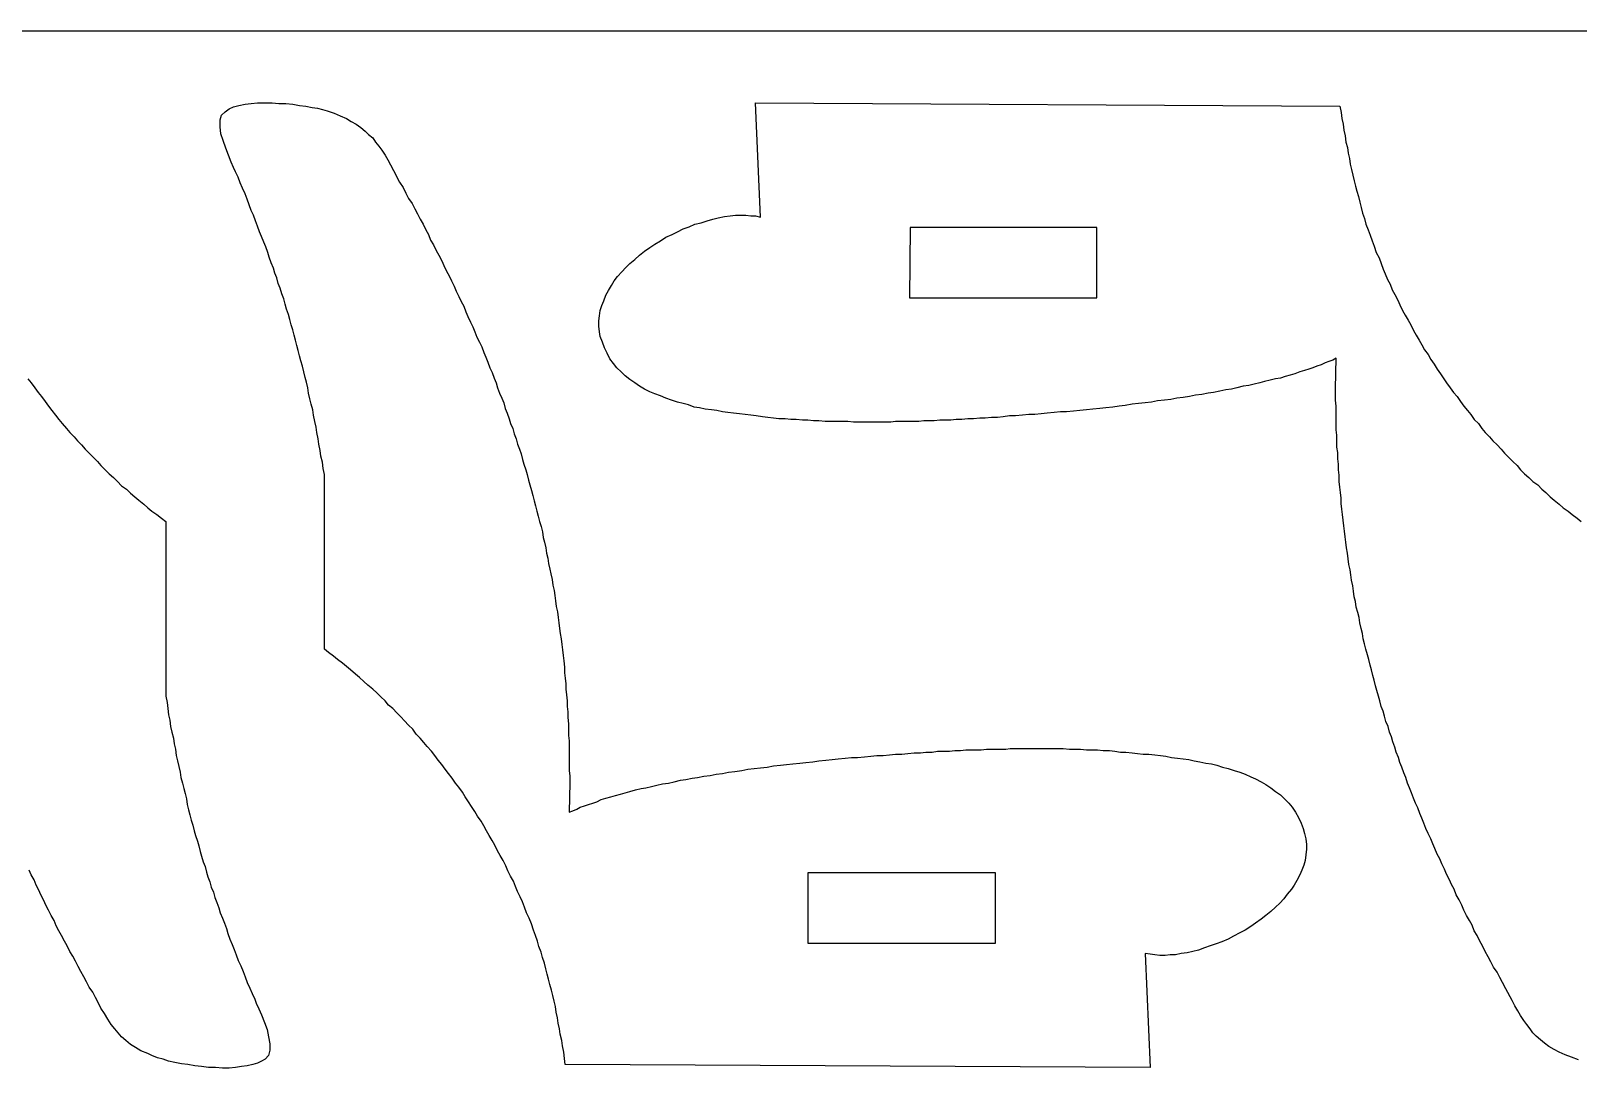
# Model space of a CAD drawing. Extents: x 11 to 591, y 39 to 419.
# Drawn here: x 125.2 to 181.2, y 191.4 to 229 of the extents above; entities that cross this region are included whole.
import ezdxf

# ---------------------------------------------------------------- set-up
doc = ezdxf.new("R2010")
doc.units = 0
doc.layers.get('0').update_dxf_attribs({"linetype": 'CONTINUOUS'})

msp = doc.modelspace()

# ---------------------------------------------------------------- linework, layer by layer
at = {"color": 5}
msp.add_line((11.215419, 228.955266), (591.140419, 228.955266), dxfattribs=at)
at = {"color": 3}
for p, q in [((132.065419, 225.905266), (132.190419, 226.030266)), ((132.190419, 226.030266), (132.340419, 226.130266)), ((132.340419, 226.130266), (132.490419, 226.205266)), ((132.490419, 226.205266), (132.690419, 226.255266)), ((132.690419, 226.255266), (132.915419, 226.305266)), ((132.915419, 226.305266), (133.140419, 226.330266)), ((133.140419, 226.330266), (133.365419, 226.355266)), ((133.365419, 226.355266), (133.615419, 226.355266)), ((133.615419, 226.355266), (133.890419, 226.355266)), ((133.890419, 226.355266), (134.140419, 226.330266)), ((134.140419, 226.330266), (134.390419, 226.330266)), ((134.390419, 226.330266), (134.640419, 226.305266)), ((134.640419, 226.305266), (134.890419, 226.255266)), ((134.890419, 226.255266), (135.115419, 226.230266)), ((135.115419, 226.230266), (135.340419, 226.180266)), ((135.340419, 226.180266), (135.540419, 226.155266)), ((135.540419, 226.155266), (135.715419, 226.105266)), ((135.715419, 226.105266), (135.890419, 226.055266)), ((135.890419, 226.055266), (136.140419, 225.980266)), ((151.590419, 222.205266), (151.415419, 226.355266)), ((151.415419, 226.355266), (172.590419, 226.230266)), ((172.590419, 226.230266), (172.640419, 226.005266)), ((172.640419, 226.005266), (172.665419, 225.780266)), ((132.015419, 225.730266), (132.065419, 225.905266)), ((132.015419, 225.480266), (132.015419, 225.730266)), ((132.040419, 225.230266), (132.015419, 225.480266)), ((136.140419, 225.980266), (136.365419, 225.880266)), ((136.365419, 225.880266), (136.590419, 225.780266)), ((136.590419, 225.780266), (136.765419, 225.680266)), ((136.765419, 225.680266), (136.940419, 225.580266)), ((136.940419, 225.580266), (137.115419, 225.455266)), ((137.115419, 225.455266), (137.265419, 225.330266)), ((172.665419, 225.780266), (172.715419, 225.580266)), ((172.715419, 225.580266), (172.740419, 225.355266)), ((132.115419, 224.980266), (132.040419, 225.230266)), ((132.215419, 224.705266), (132.115419, 224.980266)), ((137.265419, 225.330266), (137.390419, 225.205266)), ((137.390419, 225.205266), (137.540419, 225.080266)), ((137.540419, 225.080266), (137.640419, 224.930266)), ((137.640419, 224.930266), (137.765419, 224.780266)), ((172.740419, 225.355266), (172.790419, 225.155266)), ((172.790419, 225.155266), (172.815419, 224.930266)), ((172.815419, 224.930266), (172.865419, 224.730266)), ((132.315419, 224.455266), (132.215419, 224.705266)), ((132.415419, 224.205266), (132.315419, 224.455266)), ((137.765419, 224.780266), (137.865419, 224.630266)), ((137.865419, 224.630266), (137.990419, 224.455266)), ((137.990419, 224.455266), (138.090419, 224.280266)), ((172.865419, 224.730266), (172.890419, 224.530266)), ((172.890419, 224.530266), (172.940419, 224.330266)), ((172.940419, 224.330266), (172.965419, 224.130266)), ((132.490419, 224.005266), (132.415419, 224.205266)), ((132.565419, 223.855266), (132.490419, 224.005266)), ((132.665419, 223.655266), (132.565419, 223.855266)), ((138.090419, 224.280266), (138.190419, 224.105266)), ((138.190419, 224.105266), (138.290419, 223.905266)), ((138.290419, 223.905266), (138.515419, 223.480266)), ((172.965419, 224.130266), (173.015419, 223.930266)), ((173.015419, 223.930266), (173.065419, 223.730266)), ((132.740419, 223.455266), (132.665419, 223.655266)), ((132.815419, 223.255266), (132.740419, 223.455266)), ((132.915419, 223.055266), (132.815419, 223.255266)), ((138.515419, 223.480266), (138.640419, 223.280266)), ((138.640419, 223.280266), (138.740419, 223.080266)), ((173.065419, 223.730266), (173.115419, 223.530266)), ((173.115419, 223.530266), (173.165419, 223.330266)), ((173.165419, 223.330266), (173.215419, 223.155266)), ((132.990419, 222.855266), (132.915419, 223.055266)), ((133.065419, 222.655266), (132.990419, 222.855266)), ((133.140419, 222.455266), (133.065419, 222.655266)), ((138.740419, 223.080266), (138.840419, 222.880266)), ((138.840419, 222.880266), (138.965419, 222.705266)), ((138.965419, 222.705266), (139.065419, 222.505266)), ((173.215419, 223.155266), (173.265419, 222.955266)), ((173.265419, 222.955266), (173.315419, 222.755266)), ((173.315419, 222.755266), (173.365419, 222.555266)), ((133.215419, 222.280266), (133.140419, 222.455266)), ((133.290419, 222.080266), (133.215419, 222.280266)), ((133.365419, 221.880266), (133.290419, 222.080266)), ((139.065419, 222.505266), (139.165419, 222.330266)), ((139.165419, 222.330266), (139.265419, 222.130266)), ((139.265419, 222.130266), (139.365419, 221.955266)), ((149.440419, 222.005266), (149.665419, 222.080266)), ((149.665419, 222.080266), (149.865419, 222.130266)), ((149.865419, 222.130266), (150.065419, 222.180266)), ((150.065419, 222.180266), (150.290419, 222.230266)), ((150.290419, 222.230266), (150.490419, 222.255266)), ((150.490419, 222.255266), (150.690419, 222.280266)), ((150.690419, 222.280266), (150.865419, 222.280266)), ((150.865419, 222.280266), (151.065419, 222.280266)), ((151.065419, 222.280266), (151.240419, 222.255266)), ((151.240419, 222.255266), (151.415419, 222.255266)), ((151.415419, 222.255266), (151.590419, 222.205266)), ((173.365419, 222.555266), (173.415419, 222.355266)), ((173.415419, 222.355266), (173.490419, 222.155266)), ((173.490419, 222.155266), (173.540419, 221.955266)), ((133.440419, 221.680266), (133.365419, 221.880266)), ((133.515419, 221.505266), (133.440419, 221.680266)), ((133.590419, 221.305266), (133.515419, 221.505266)), ((139.365419, 221.955266), (139.465419, 221.755266)), ((139.465419, 221.755266), (139.565419, 221.580266)), ((139.565419, 221.580266), (139.640419, 221.380266)), ((148.165419, 221.480266), (148.390419, 221.580266)), ((148.390419, 221.580266), (148.590419, 221.680266)), ((148.590419, 221.680266), (148.790419, 221.780266)), ((148.790419, 221.780266), (149.015419, 221.855266)), ((149.015419, 221.855266), (149.215419, 221.955266)), ((149.215419, 221.955266), (149.440419, 222.005266)), ((173.540419, 221.955266), (173.615419, 221.755266)), ((173.615419, 221.755266), (173.690419, 221.555266)), ((173.690419, 221.555266), (173.765419, 221.355266)), ((133.665419, 221.130266), (133.590419, 221.305266)), ((133.740419, 220.930266), (133.665419, 221.130266)), ((139.640419, 221.380266), (139.740419, 221.205266)), ((139.740419, 221.205266), (139.840419, 221.005266)), ((139.840419, 221.005266), (139.940419, 220.830266)), ((147.215419, 220.830266), (147.390419, 220.980266)), ((147.390419, 220.980266), (147.590419, 221.105266)), ((147.590419, 221.105266), (147.765419, 221.230266)), ((147.765419, 221.230266), (147.965419, 221.355266)), ((147.965419, 221.355266), (148.165419, 221.480266)), ((173.765419, 221.355266), (173.840419, 221.155266)), ((173.840419, 221.155266), (173.915419, 220.930266)), ((133.790419, 220.755266), (133.740419, 220.930266)), ((133.865419, 220.555266), (133.790419, 220.755266)), ((133.940419, 220.355266), (133.865419, 220.555266)), ((139.940419, 220.830266), (140.040419, 220.630266)), ((140.040419, 220.630266), (140.115419, 220.455266)), ((140.115419, 220.455266), (140.215419, 220.255266)), ((146.565419, 220.230266), (146.715419, 220.380266)), ((146.715419, 220.380266), (146.865419, 220.530266)), ((146.865419, 220.530266), (147.040419, 220.680266)), ((147.040419, 220.680266), (147.215419, 220.830266)), ((173.915419, 220.930266), (174.015419, 220.730266)), ((174.015419, 220.730266), (174.090419, 220.530266)), ((174.090419, 220.530266), (174.165419, 220.330266)), ((133.990419, 220.180266), (133.940419, 220.355266)), ((134.065419, 220.005266), (133.990419, 220.180266)), ((134.115419, 219.805266), (134.065419, 220.005266)), ((140.215419, 220.255266), (140.315419, 220.080266)), ((140.315419, 220.080266), (140.390419, 219.905266)), ((140.390419, 219.905266), (140.490419, 219.705266)), ((146.190419, 219.730266), (146.290419, 219.905266)), ((146.290419, 219.905266), (146.415419, 220.055266)), ((146.415419, 220.055266), (146.565419, 220.230266)), ((174.165419, 220.330266), (174.240419, 220.155266)), ((174.240419, 220.155266), (174.315419, 219.955266)), ((174.315419, 219.955266), (174.415419, 219.780266)), ((134.190419, 219.630266), (134.115419, 219.805266)), ((134.240419, 219.430266), (134.190419, 219.630266)), ((134.315419, 219.255266), (134.240419, 219.430266)), ((134.365419, 219.055266), (134.315419, 219.255266)), ((140.490419, 219.705266), (140.565419, 219.530266)), ((140.565419, 219.530266), (140.665419, 219.330266)), ((140.665419, 219.330266), (140.740419, 219.155266)), ((145.915419, 219.180266), (145.990419, 219.380266)), ((145.990419, 219.380266), (146.090419, 219.555266)), ((146.090419, 219.555266), (146.190419, 219.730266)), ((174.415419, 219.780266), (174.490419, 219.580266)), ((174.490419, 219.580266), (174.590419, 219.405266)), ((174.590419, 219.405266), (174.690419, 219.205266)), ((134.415419, 218.880266), (134.365419, 219.055266)), ((134.490419, 218.680266), (134.415419, 218.880266)), ((140.740419, 219.155266), (140.840419, 218.980266)), ((140.840419, 218.980266), (140.915419, 218.780266)), ((140.915419, 218.780266), (140.990419, 218.605266)), ((145.765419, 218.630266), (145.790419, 218.830266)), ((145.790419, 218.830266), (145.840419, 219.005266)), ((145.840419, 219.005266), (145.915419, 219.180266)), ((174.690419, 219.205266), (174.765419, 219.030266)), ((174.765419, 219.030266), (174.865419, 218.830266)), ((174.865419, 218.830266), (174.965419, 218.655266)), ((134.540419, 218.505266), (134.490419, 218.680266)), ((134.590419, 218.305266), (134.540419, 218.505266)), ((134.640419, 218.130266), (134.590419, 218.305266)), ((140.990419, 218.605266), (141.090419, 218.405266)), ((141.090419, 218.405266), (141.165419, 218.230266)), ((141.165419, 218.230266), (141.240419, 218.055266)), ((145.740419, 218.455266), (145.765419, 218.630266)), ((145.740419, 218.255266), (145.740419, 218.455266)), ((145.765419, 218.055266), (145.740419, 218.255266)), ((174.965419, 218.655266), (175.065419, 218.480266)), ((175.065419, 218.480266), (175.165419, 218.305266)), ((175.165419, 218.305266), (175.265419, 218.105266)), ((134.690419, 217.930266), (134.640419, 218.130266)), ((134.740419, 217.755266), (134.690419, 217.930266)), ((134.790419, 217.555266), (134.740419, 217.755266)), ((141.240419, 218.055266), (141.315419, 217.855266)), ((141.315419, 217.855266), (141.415419, 217.680266)), ((141.415419, 217.680266), (141.490419, 217.505266)), ((145.790419, 217.880266), (145.765419, 218.055266)), ((145.865419, 217.680266), (145.790419, 217.880266)), ((145.940419, 217.480266), (145.865419, 217.680266)), ((175.265419, 218.105266), (175.365419, 217.930266)), ((175.365419, 217.930266), (175.465419, 217.755266)), ((175.465419, 217.755266), (175.565419, 217.580266)), ((175.565419, 217.580266), (175.665419, 217.405266)), ((134.840419, 217.380266), (134.790419, 217.555266)), ((134.890419, 217.180266), (134.840419, 217.380266)), ((134.940419, 217.005266), (134.890419, 217.180266)), ((141.490419, 217.505266), (141.565419, 217.305266)), ((141.565419, 217.305266), (141.640419, 217.130266)), ((141.640419, 217.130266), (141.715419, 216.955266)), ((146.040419, 217.280266), (145.940419, 217.480266)), ((146.140419, 217.080266), (146.040419, 217.280266)), ((146.265419, 216.905266), (146.140419, 217.080266)), ((172.340419, 217.030266), (172.190419, 216.980266)), ((172.465419, 217.105266), (172.340419, 217.030266)), ((172.440419, 216.005266), (172.465419, 217.105266)), ((175.665419, 217.405266), (175.790419, 217.230266)), ((175.790419, 217.230266), (175.890419, 217.055266)), ((175.890419, 217.055266), (176.015419, 216.880266)), ((134.990419, 216.805266), (134.940419, 217.005266)), ((135.040419, 216.605266), (134.990419, 216.805266)), ((135.090419, 216.405266), (135.040419, 216.605266)), ((141.715419, 216.955266), (141.790419, 216.755266)), ((141.790419, 216.755266), (141.865419, 216.580266)), ((141.865419, 216.580266), (141.940419, 216.380266)), ((146.390419, 216.755266), (146.265419, 216.905266)), ((146.540419, 216.605266), (146.390419, 216.755266)), ((146.690419, 216.455266), (146.540419, 216.605266)), ((146.865419, 216.330266), (146.690419, 216.455266)), ((170.790419, 216.480266), (170.615419, 216.430266)), ((170.965419, 216.530266), (170.790419, 216.480266)), ((171.140419, 216.605266), (170.965419, 216.530266)), ((171.315419, 216.655266), (171.140419, 216.605266)), ((171.465419, 216.705266), (171.315419, 216.655266)), ((171.615419, 216.755266), (171.465419, 216.705266)), ((171.765419, 216.805266), (171.615419, 216.755266)), ((171.915419, 216.855266), (171.765419, 216.805266)), ((172.065419, 216.930266), (171.915419, 216.855266)), ((172.190419, 216.980266), (172.065419, 216.930266)), ((176.015419, 216.880266), (176.115419, 216.705266)), ((176.115419, 216.705266), (176.240419, 216.530266)), ((176.240419, 216.530266), (176.365419, 216.355266)), ((125.040419, 216.355266), (125.165419, 216.205266)), ((125.165419, 216.205266), (125.290419, 216.030266)), ((125.290419, 216.030266), (125.415419, 215.855266)), ((135.140419, 216.230266), (135.090419, 216.405266)), ((135.190419, 216.030266), (135.140419, 216.230266)), ((135.215419, 215.830266), (135.190419, 216.030266)), ((141.940419, 216.380266), (142.015419, 216.205266)), ((142.015419, 216.205266), (142.065419, 216.030266)), ((142.065419, 216.030266), (142.140419, 215.830266)), ((147.040419, 216.205266), (146.865419, 216.330266)), ((147.215419, 216.080266), (147.040419, 216.205266)), ((147.390419, 215.980266), (147.215419, 216.080266)), ((147.590419, 215.880266), (147.390419, 215.980266)), ((168.240419, 215.905266), (168.015419, 215.855266)), ((168.465419, 215.955266), (168.240419, 215.905266)), ((168.665419, 215.980266), (168.465419, 215.955266)), ((168.865419, 216.030266), (168.665419, 215.980266)), ((169.090419, 216.080266), (168.865419, 216.030266)), ((169.290419, 216.105266), (169.090419, 216.080266)), ((169.490419, 216.155266), (169.290419, 216.105266)), ((169.690419, 216.205266), (169.490419, 216.155266)), ((169.865419, 216.255266), (169.690419, 216.205266)), ((170.065419, 216.305266), (169.865419, 216.255266)), ((170.265419, 216.355266), (170.065419, 216.305266)), ((170.440419, 216.380266), (170.265419, 216.355266)), ((170.615419, 216.430266), (170.440419, 216.380266)), ((172.440419, 215.805266), (172.440419, 216.005266)), ((176.365419, 216.355266), (176.465419, 216.205266)), ((176.465419, 216.205266), (176.590419, 216.030266)), ((176.590419, 216.030266), (176.715419, 215.855266)), ((125.415419, 215.855266), (125.540419, 215.705266)), ((125.540419, 215.705266), (125.665419, 215.530266)), ((125.665419, 215.530266), (125.790419, 215.355266)), ((125.790419, 215.355266), (125.915419, 215.205266)), ((135.265419, 215.630266), (135.215419, 215.830266)), ((135.315419, 215.430266), (135.265419, 215.630266)), ((135.365419, 215.230266), (135.315419, 215.430266)), ((142.140419, 215.830266), (142.215419, 215.655266)), ((142.215419, 215.655266), (142.290419, 215.480266)), ((142.290419, 215.480266), (142.340419, 215.280266)), ((147.765419, 215.805266), (147.590419, 215.880266)), ((147.965419, 215.730266), (147.765419, 215.805266)), ((148.165419, 215.655266), (147.965419, 215.730266)), ((148.365419, 215.580266), (148.165419, 215.655266)), ((148.590419, 215.505266), (148.365419, 215.580266)), ((148.790419, 215.455266), (148.590419, 215.505266)), ((148.990419, 215.405266), (148.790419, 215.455266)), ((149.190419, 215.330266), (148.990419, 215.405266)), ((149.390419, 215.305266), (149.190419, 215.330266)), ((164.365419, 215.330266), (164.115419, 215.305266)), ((164.590419, 215.355266), (164.365419, 215.330266)), ((164.815419, 215.380266), (164.590419, 215.355266)), ((165.065419, 215.430266), (164.815419, 215.380266)), ((165.290419, 215.455266), (165.065419, 215.430266)), ((165.540419, 215.480266), (165.290419, 215.455266)), ((165.765419, 215.505266), (165.540419, 215.480266)), ((165.990419, 215.555266), (165.765419, 215.505266)), ((166.240419, 215.580266), (165.990419, 215.555266)), ((166.465419, 215.605266), (166.240419, 215.580266)), ((166.690419, 215.655266), (166.465419, 215.605266)), ((166.915419, 215.680266), (166.690419, 215.655266)), ((167.140419, 215.705266), (166.915419, 215.680266)), ((167.365419, 215.755266), (167.140419, 215.705266)), ((167.590419, 215.780266), (167.365419, 215.755266)), ((167.815419, 215.830266), (167.590419, 215.780266)), ((168.015419, 215.855266), (167.815419, 215.830266)), ((172.440419, 215.580266), (172.440419, 215.805266)), ((172.465419, 215.355266), (172.440419, 215.580266)), ((172.465419, 215.155266), (172.465419, 215.355266)), ((176.715419, 215.855266), (176.840419, 215.705266)), ((176.840419, 215.705266), (176.965419, 215.530266)), ((176.965419, 215.530266), (177.090419, 215.355266)), ((177.090419, 215.355266), (177.215419, 215.205266)), ((125.915419, 215.205266), (126.040419, 215.030266)), ((126.040419, 215.030266), (126.165419, 214.880266)), ((126.165419, 214.880266), (126.290419, 214.730266)), ((135.390419, 215.030266), (135.365419, 215.230266)), ((135.440419, 214.805266), (135.390419, 215.030266)), ((135.490419, 214.605266), (135.440419, 214.805266)), ((142.340419, 215.280266), (142.415419, 215.105266)), ((142.415419, 215.105266), (142.490419, 214.905266)), ((142.490419, 214.905266), (142.540419, 214.730266)), ((149.590419, 215.255266), (149.390419, 215.305266)), ((149.815419, 215.230266), (149.590419, 215.255266)), ((150.015419, 215.205266), (149.815419, 215.230266)), ((150.215419, 215.155266), (150.015419, 215.205266)), ((150.415419, 215.130266), (150.215419, 215.155266)), ((150.615419, 215.105266), (150.415419, 215.130266)), ((150.840419, 215.080266), (150.615419, 215.105266)), ((151.040419, 215.055266), (150.840419, 215.080266)), ((151.240419, 215.030266), (151.040419, 215.055266)), ((151.440419, 215.005266), (151.240419, 215.030266)), ((151.665419, 214.980266), (151.440419, 215.005266)), ((151.865419, 214.955266), (151.665419, 214.980266)), ((152.065419, 214.930266), (151.865419, 214.955266)), ((152.265419, 214.905266), (152.065419, 214.930266)), ((152.490419, 214.905266), (152.265419, 214.905266)), ((152.690419, 214.880266), (152.490419, 214.905266)), ((152.890419, 214.880266), (152.690419, 214.880266)), ((153.115419, 214.855266), (152.890419, 214.880266)), ((153.315419, 214.855266), (153.115419, 214.855266)), ((153.515419, 214.830266), (153.315419, 214.855266)), ((153.715419, 214.830266), (153.515419, 214.830266)), ((153.940419, 214.805266), (153.715419, 214.830266)), ((154.140419, 214.805266), (153.940419, 214.805266)), ((154.340419, 214.805266), (154.140419, 214.805266)), ((154.565419, 214.805266), (154.340419, 214.805266)), ((154.765419, 214.805266), (154.565419, 214.805266)), ((154.965419, 214.780266), (154.765419, 214.805266)), ((155.190419, 214.780266), (154.965419, 214.780266)), ((155.390419, 214.780266), (155.190419, 214.780266)), ((155.590419, 214.780266), (155.390419, 214.780266)), ((155.740419, 214.780266), (155.590419, 214.780266)), ((155.865419, 214.780266), (155.740419, 214.780266)), ((156.015419, 214.780266), (155.865419, 214.780266)), ((156.165419, 214.780266), (156.015419, 214.780266)), ((156.315419, 214.780266), (156.165419, 214.780266)), ((156.490419, 214.805266), (156.315419, 214.780266)), ((156.640419, 214.805266), (156.490419, 214.805266)), ((156.815419, 214.805266), (156.640419, 214.805266)), ((156.990419, 214.805266), (156.815419, 214.805266)), ((157.165419, 214.805266), (156.990419, 214.805266)), ((157.340419, 214.805266), (157.165419, 214.805266)), ((157.515419, 214.830266), (157.340419, 214.805266)), ((157.715419, 214.830266), (157.515419, 214.830266)), ((157.890419, 214.830266), (157.715419, 214.830266)), ((158.090419, 214.855266), (157.890419, 214.830266)), ((158.290419, 214.855266), (158.090419, 214.855266)), ((158.490419, 214.855266), (158.290419, 214.855266)), ((158.690419, 214.880266), (158.490419, 214.855266)), ((158.890419, 214.880266), (158.690419, 214.880266)), ((159.115419, 214.905266), (158.890419, 214.880266)), ((159.315419, 214.905266), (159.115419, 214.905266)), ((159.540419, 214.930266), (159.315419, 214.905266)), ((159.740419, 214.930266), (159.540419, 214.930266)), ((159.965419, 214.955266), (159.740419, 214.930266)), ((160.190419, 214.955266), (159.965419, 214.955266)), ((160.390419, 214.980266), (160.190419, 214.955266)), ((160.615419, 215.005266), (160.390419, 214.980266)), ((160.840419, 215.005266), (160.615419, 215.005266)), ((161.090419, 215.030266), (160.840419, 215.005266)), ((161.315419, 215.055266), (161.090419, 215.030266)), ((161.540419, 215.055266), (161.315419, 215.055266)), ((161.765419, 215.080266), (161.540419, 215.055266)), ((161.990419, 215.105266), (161.765419, 215.080266)), ((162.240419, 215.130266), (161.990419, 215.105266)), ((162.465419, 215.155266), (162.240419, 215.130266)), ((162.690419, 215.155266), (162.465419, 215.155266)), ((162.940419, 215.180266), (162.690419, 215.155266)), ((163.165419, 215.205266), (162.940419, 215.180266)), ((163.415419, 215.230266), (163.165419, 215.205266)), ((163.640419, 215.255266), (163.415419, 215.230266)), ((163.890419, 215.280266), (163.640419, 215.255266)), ((164.115419, 215.305266), (163.890419, 215.280266)), ((172.465419, 214.930266), (172.465419, 215.155266)), ((172.465419, 214.730266), (172.465419, 214.930266)), ((177.215419, 215.205266), (177.340419, 215.055266)), ((177.340419, 215.055266), (177.465419, 214.880266)), ((177.465419, 214.880266), (177.615419, 214.730266)), ((126.290419, 214.730266), (126.440419, 214.555266)), ((126.440419, 214.555266), (126.565419, 214.405266)), ((126.565419, 214.405266), (126.715419, 214.255266)), ((126.715419, 214.255266), (126.840419, 214.105266)), ((135.515419, 214.405266), (135.490419, 214.605266)), ((135.565419, 214.180266), (135.515419, 214.405266)), ((142.540419, 214.730266), (142.615419, 214.555266)), ((142.615419, 214.555266), (142.665419, 214.355266)), ((142.665419, 214.355266), (142.740419, 214.180266)), ((172.465419, 214.505266), (172.465419, 214.730266)), ((172.490419, 214.305266), (172.465419, 214.505266)), ((172.490419, 214.080266), (172.490419, 214.305266)), ((177.615419, 214.730266), (177.740419, 214.555266)), ((177.740419, 214.555266), (177.865419, 214.405266)), ((177.865419, 214.405266), (178.015419, 214.255266)), ((178.015419, 214.255266), (178.140419, 214.105266)), ((126.840419, 214.105266), (126.990419, 213.955266)), ((126.990419, 213.955266), (127.115419, 213.805266)), ((127.115419, 213.805266), (127.265419, 213.655266)), ((127.265419, 213.655266), (127.415419, 213.505266)), ((135.590419, 213.980266), (135.565419, 214.180266)), ((135.640419, 213.755266), (135.590419, 213.980266)), ((135.665419, 213.555266), (135.640419, 213.755266)), ((142.740419, 214.180266), (142.790419, 213.980266)), ((142.790419, 213.980266), (142.865419, 213.805266)), ((142.865419, 213.805266), (142.915419, 213.630266)), ((172.490419, 213.880266), (172.490419, 214.080266)), ((172.515419, 213.680266), (172.490419, 213.880266)), ((172.515419, 213.455266), (172.515419, 213.680266)), ((178.140419, 214.105266), (178.290419, 213.955266)), ((178.290419, 213.955266), (178.440419, 213.805266)), ((178.440419, 213.805266), (178.565419, 213.655266)), ((178.565419, 213.655266), (178.715419, 213.505266)), ((127.415419, 213.505266), (127.565419, 213.355266)), ((127.565419, 213.355266), (127.690419, 213.205266)), ((127.690419, 213.205266), (127.840419, 213.055266)), ((135.715419, 213.330266), (135.665419, 213.555266)), ((135.740419, 213.105266), (135.715419, 213.330266)), ((135.790419, 212.880266), (135.740419, 213.105266)), ((142.915419, 213.630266), (142.965419, 213.430266)), ((142.965419, 213.430266), (143.015419, 213.255266)), ((143.015419, 213.255266), (143.090419, 213.055266)), ((172.540419, 213.255266), (172.515419, 213.455266)), ((172.540419, 213.055266), (172.540419, 213.255266)), ((178.715419, 213.505266), (178.865419, 213.355266)), ((178.865419, 213.355266), (179.015419, 213.205266)), ((179.015419, 213.205266), (179.140419, 213.055266)), ((127.840419, 213.055266), (127.990419, 212.905266)), ((127.990419, 212.905266), (128.140419, 212.780266)), ((128.140419, 212.780266), (128.290419, 212.630266)), ((128.290419, 212.630266), (128.440419, 212.480266)), ((135.790419, 206.555266), (135.790419, 212.880266)), ((143.090419, 213.055266), (143.140419, 212.880266)), ((143.140419, 212.880266), (143.190419, 212.680266)), ((143.190419, 212.680266), (143.240419, 212.505266)), ((172.565419, 212.855266), (172.540419, 213.055266)), ((172.565419, 212.630266), (172.565419, 212.855266)), ((172.590419, 212.430266), (172.565419, 212.630266)), ((179.140419, 213.055266), (179.290419, 212.905266)), ((179.290419, 212.905266), (179.440419, 212.780266)), ((179.440419, 212.780266), (179.590419, 212.630266)), ((179.590419, 212.630266), (179.765419, 212.505266)), ((128.440419, 212.480266), (128.615419, 212.355266)), ((128.615419, 212.355266), (128.765419, 212.205266)), ((128.765419, 212.205266), (128.915419, 212.080266)), ((128.915419, 212.080266), (129.065419, 211.955266)), ((143.240419, 212.505266), (143.290419, 212.305266)), ((143.290419, 212.305266), (143.340419, 212.130266)), ((143.340419, 212.130266), (143.390419, 211.930266)), ((172.615419, 212.230266), (172.590419, 212.430266)), ((172.640419, 212.030266), (172.615419, 212.230266)), ((172.640419, 211.830266), (172.640419, 212.030266)), ((179.765419, 212.505266), (179.915419, 212.355266)), ((179.915419, 212.355266), (180.065419, 212.230266)), ((180.065419, 212.230266), (180.215419, 212.080266)), ((180.215419, 212.080266), (180.365419, 211.955266)), ((129.065419, 211.955266), (129.240419, 211.805266)), ((129.240419, 211.805266), (129.390419, 211.680266)), ((129.390419, 211.680266), (129.540419, 211.555266)), ((129.540419, 211.555266), (129.715419, 211.430266)), ((129.715419, 211.430266), (129.890419, 211.305266)), ((143.390419, 211.930266), (143.440419, 211.755266)), ((143.440419, 211.755266), (143.490419, 211.555266)), ((143.490419, 211.555266), (143.540419, 211.380266)), ((172.665419, 211.630266), (172.640419, 211.830266)), ((172.690419, 211.430266), (172.665419, 211.630266)), ((172.715419, 211.230266), (172.690419, 211.430266)), ((180.365419, 211.955266), (180.540419, 211.805266)), ((180.540419, 211.805266), (180.690419, 211.680266)), ((180.690419, 211.680266), (180.865419, 211.555266)), ((180.865419, 211.555266), (181.015419, 211.430266)), ((181.015419, 211.430266), (181.190419, 211.305266)), ((129.890419, 211.305266), (130.040419, 211.180266)), ((130.040419, 211.180266), (130.040419, 204.855266)), ((143.540419, 211.380266), (143.590419, 211.180266)), ((143.590419, 211.180266), (143.640419, 211.005266)), ((143.640419, 211.005266), (143.690419, 210.805266)), ((172.740419, 211.030266), (172.715419, 211.230266)), ((172.765419, 210.830266), (172.740419, 211.030266)), ((181.190419, 211.305266), (181.340419, 211.180266)), ((143.690419, 210.805266), (143.715419, 210.605266)), ((143.715419, 210.605266), (143.765419, 210.430266)), ((143.765419, 210.430266), (143.815419, 210.230266)), ((172.790419, 210.630266), (172.765419, 210.830266)), ((172.815419, 210.430266), (172.790419, 210.630266)), ((172.840419, 210.230266), (172.815419, 210.430266)), ((143.815419, 210.230266), (143.840419, 210.030266)), ((143.840419, 210.030266), (143.890419, 209.855266)), ((143.890419, 209.855266), (143.915419, 209.655266)), ((172.865419, 210.030266), (172.840419, 210.230266)), ((172.890419, 209.830266), (172.865419, 210.030266)), ((172.915419, 209.630266), (172.890419, 209.830266)), ((143.915419, 209.655266), (143.965419, 209.455266)), ((143.965419, 209.455266), (143.990419, 209.280266)), ((143.990419, 209.280266), (144.040419, 209.080266)), ((172.965419, 209.430266), (172.915419, 209.630266)), ((172.990419, 209.255266), (172.965419, 209.430266)), ((173.015419, 209.055266), (172.990419, 209.255266)), ((144.040419, 209.080266), (144.065419, 208.880266)), ((144.065419, 208.880266), (144.115419, 208.680266)), ((144.115419, 208.680266), (144.140419, 208.505266)), ((173.065419, 208.855266), (173.015419, 209.055266)), ((173.090419, 208.655266), (173.065419, 208.855266)), ((173.115419, 208.455266), (173.090419, 208.655266)), ((144.140419, 208.505266), (144.165419, 208.305266)), ((144.165419, 208.305266), (144.190419, 208.105266)), ((144.190419, 208.105266), (144.240419, 207.905266)), ((173.165419, 208.280266), (173.115419, 208.455266)), ((173.190419, 208.080266), (173.165419, 208.280266)), ((173.240419, 207.880266), (173.190419, 208.080266)), ((144.240419, 207.905266), (144.265419, 207.705266)), ((144.265419, 207.705266), (144.290419, 207.505266)), ((144.290419, 207.505266), (144.315419, 207.305266)), ((173.290419, 207.705266), (173.240419, 207.880266)), ((173.315419, 207.505266), (173.290419, 207.705266)), ((173.365419, 207.305266), (173.315419, 207.505266)), ((144.315419, 207.305266), (144.340419, 207.130266)), ((144.340419, 207.130266), (144.365419, 206.930266)), ((144.365419, 206.930266), (144.390419, 206.730266)), ((173.415419, 207.130266), (173.365419, 207.305266)), ((173.440419, 206.930266), (173.415419, 207.130266)), ((173.490419, 206.755266), (173.440419, 206.930266)), ((135.940419, 206.430266), (135.790419, 206.555266)), ((136.115419, 206.305266), (135.940419, 206.430266)), ((144.390419, 206.730266), (144.415419, 206.530266)), ((144.415419, 206.530266), (144.440419, 206.330266)), ((173.540419, 206.555266), (173.490419, 206.755266)), ((173.590419, 206.355266), (173.540419, 206.555266)), ((136.265419, 206.180266), (136.115419, 206.305266)), ((136.440419, 206.055266), (136.265419, 206.180266)), ((136.590419, 205.930266), (136.440419, 206.055266)), ((136.740419, 205.805266), (136.590419, 205.930266)), ((136.915419, 205.655266), (136.740419, 205.805266)), ((144.440419, 206.330266), (144.465419, 206.130266)), ((144.465419, 206.130266), (144.490419, 205.905266)), ((144.490419, 205.905266), (144.490419, 205.705266)), ((173.640419, 206.180266), (173.590419, 206.355266)), ((173.690419, 205.980266), (173.640419, 206.180266)), ((173.740419, 205.805266), (173.690419, 205.980266)), ((173.790419, 205.605266), (173.740419, 205.805266)), ((137.065419, 205.530266), (136.915419, 205.655266)), ((137.215419, 205.380266), (137.065419, 205.530266)), ((137.365419, 205.255266), (137.215419, 205.380266)), ((137.540419, 205.105266), (137.365419, 205.255266)), ((144.490419, 205.705266), (144.515419, 205.505266)), ((144.515419, 205.505266), (144.540419, 205.305266)), ((144.540419, 205.305266), (144.540419, 205.105266)), ((173.840419, 205.430266), (173.790419, 205.605266)), ((173.890419, 205.230266), (173.840419, 205.430266)), ((130.040419, 204.855266), (130.090419, 204.630266)), ((137.690419, 204.980266), (137.540419, 205.105266)), ((137.840419, 204.830266), (137.690419, 204.980266)), ((137.990419, 204.680266), (137.840419, 204.830266)), ((138.115419, 204.530266), (137.990419, 204.680266)), ((144.540419, 205.105266), (144.565419, 204.905266)), ((144.565419, 204.905266), (144.590419, 204.680266)), ((144.590419, 204.680266), (144.590419, 204.480266)), ((173.940419, 205.055266), (173.890419, 205.230266)), ((173.990419, 204.855266), (173.940419, 205.055266)), ((174.040419, 204.680266), (173.990419, 204.855266)), ((174.090419, 204.480266), (174.040419, 204.680266)), ((130.090419, 204.630266), (130.115419, 204.405266)), ((130.115419, 204.405266), (130.140419, 204.180266)), ((130.140419, 204.180266), (130.190419, 203.980266)), ((138.265419, 204.405266), (138.115419, 204.530266)), ((138.415419, 204.255266), (138.265419, 204.405266)), ((138.565419, 204.105266), (138.415419, 204.255266)), ((144.590419, 204.480266), (144.615419, 204.280266)), ((144.615419, 204.280266), (144.615419, 204.080266)), ((174.165419, 204.305266), (174.090419, 204.480266)), ((174.215419, 204.130266), (174.165419, 204.305266)), ((174.265419, 203.930266), (174.215419, 204.130266)), ((130.190419, 203.980266), (130.215419, 203.755266)), ((130.215419, 203.755266), (130.265419, 203.555266)), ((130.265419, 203.555266), (130.315419, 203.330266)), ((138.690419, 203.955266), (138.565419, 204.105266)), ((138.840419, 203.805266), (138.690419, 203.955266)), ((138.990419, 203.655266), (138.840419, 203.805266)), ((139.115419, 203.480266), (138.990419, 203.655266)), ((144.615419, 204.080266), (144.640419, 203.855266)), ((144.640419, 203.855266), (144.640419, 203.655266)), ((144.640419, 203.655266), (144.640419, 203.430266)), ((174.340419, 203.755266), (174.265419, 203.930266)), ((174.390419, 203.555266), (174.340419, 203.755266)), ((174.465419, 203.380266), (174.390419, 203.555266)), ((130.315419, 203.330266), (130.340419, 203.130266)), ((130.340419, 203.130266), (130.390419, 202.930266)), ((139.265419, 203.330266), (139.115419, 203.480266)), ((139.390419, 203.180266), (139.265419, 203.330266)), ((139.515419, 203.030266), (139.390419, 203.180266)), ((139.665419, 202.855266), (139.515419, 203.030266)), ((144.640419, 203.430266), (144.665419, 203.230266)), ((144.665419, 203.230266), (144.665419, 203.005266)), ((144.665419, 203.005266), (144.665419, 202.805266)), ((174.515419, 203.205266), (174.465419, 203.380266)), ((174.590419, 203.005266), (174.515419, 203.205266)), ((174.640419, 202.830266), (174.590419, 203.005266)), ((130.390419, 202.930266), (130.415419, 202.705266)), ((130.415419, 202.705266), (130.465419, 202.505266)), ((130.465419, 202.505266), (130.515419, 202.305266)), ((139.790419, 202.705266), (139.665419, 202.855266)), ((139.915419, 202.530266), (139.790419, 202.705266)), ((140.040419, 202.380266), (139.915419, 202.530266)), ((144.665419, 202.805266), (144.665419, 202.580266)), ((144.665419, 202.580266), (144.665419, 202.380266)), ((153.015419, 202.430266), (153.240419, 202.455266)), ((153.240419, 202.455266), (153.490419, 202.480266)), ((153.490419, 202.480266), (153.715419, 202.505266)), ((153.715419, 202.505266), (153.965419, 202.530266)), ((153.965419, 202.530266), (154.190419, 202.555266)), ((154.190419, 202.555266), (154.415419, 202.580266)), ((154.415419, 202.580266), (154.665419, 202.605266)), ((154.665419, 202.605266), (154.890419, 202.630266)), ((154.890419, 202.630266), (155.115419, 202.630266)), ((155.115419, 202.630266), (155.365419, 202.655266)), ((155.365419, 202.655266), (155.590419, 202.680266)), ((155.590419, 202.680266), (155.815419, 202.705266)), ((155.815419, 202.705266), (156.040419, 202.705266)), ((156.040419, 202.705266), (156.265419, 202.730266)), ((156.265419, 202.730266), (156.490419, 202.755266)), ((156.490419, 202.755266), (156.715419, 202.755266)), ((156.715419, 202.755266), (156.940419, 202.780266)), ((156.940419, 202.780266), (157.165419, 202.805266)), ((157.165419, 202.805266), (157.390419, 202.805266)), ((157.390419, 202.805266), (157.590419, 202.830266)), ((157.590419, 202.830266), (157.815419, 202.830266)), ((157.815419, 202.830266), (158.015419, 202.855266)), ((158.015419, 202.855266), (158.215419, 202.855266)), ((158.215419, 202.855266), (158.440419, 202.855266)), ((158.440419, 202.855266), (158.640419, 202.880266)), ((158.640419, 202.880266), (158.840419, 202.880266)), ((158.840419, 202.880266), (159.040419, 202.905266)), ((159.040419, 202.905266), (159.215419, 202.905266)), ((159.215419, 202.905266), (159.415419, 202.905266)), ((159.415419, 202.905266), (159.590419, 202.905266)), ((159.590419, 202.905266), (159.790419, 202.930266)), ((159.790419, 202.930266), (159.965419, 202.930266)), ((159.965419, 202.930266), (160.140419, 202.930266)), ((160.140419, 202.930266), (160.315419, 202.930266)), ((160.315419, 202.930266), (160.490419, 202.930266)), ((160.490419, 202.930266), (160.640419, 202.955266)), ((160.640419, 202.955266), (160.790419, 202.955266)), ((160.790419, 202.955266), (160.965419, 202.955266)), ((160.965419, 202.955266), (161.115419, 202.955266)), ((161.115419, 202.955266), (161.265419, 202.955266)), ((161.265419, 202.955266), (161.390419, 202.955266)), ((161.390419, 202.955266), (161.540419, 202.955266)), ((161.540419, 202.955266), (161.740419, 202.955266)), ((161.740419, 202.955266), (161.940419, 202.955266)), ((161.940419, 202.955266), (162.165419, 202.955266)), ((162.165419, 202.955266), (162.365419, 202.955266)), ((162.365419, 202.955266), (162.565419, 202.955266)), ((162.565419, 202.955266), (162.790419, 202.930266)), ((162.790419, 202.930266), (162.990419, 202.930266)), ((162.990419, 202.930266), (163.190419, 202.930266)), ((163.190419, 202.930266), (163.415419, 202.905266)), ((163.415419, 202.905266), (163.615419, 202.905266)), ((163.615419, 202.905266), (163.815419, 202.905266)), ((163.815419, 202.905266), (164.015419, 202.880266)), ((164.015419, 202.880266), (164.240419, 202.880266)), ((164.240419, 202.880266), (164.440419, 202.855266)), ((164.440419, 202.855266), (164.640419, 202.830266)), ((164.640419, 202.830266), (164.840419, 202.830266)), ((164.840419, 202.830266), (165.065419, 202.805266)), ((165.065419, 202.805266), (165.265419, 202.780266)), ((165.265419, 202.780266), (165.465419, 202.755266)), ((165.465419, 202.755266), (165.665419, 202.755266)), ((165.665419, 202.755266), (165.890419, 202.730266)), ((165.890419, 202.730266), (166.090419, 202.705266)), ((166.090419, 202.705266), (166.290419, 202.680266)), ((166.290419, 202.680266), (166.490419, 202.630266)), ((166.490419, 202.630266), (166.715419, 202.605266)), ((166.715419, 202.605266), (166.915419, 202.580266)), ((166.915419, 202.580266), (167.115419, 202.555266)), ((167.115419, 202.555266), (167.315419, 202.505266)), ((167.315419, 202.505266), (167.515419, 202.480266)), ((167.515419, 202.480266), (167.740419, 202.430266)), ((174.715419, 202.630266), (174.640419, 202.830266)), ((174.765419, 202.455266), (174.715419, 202.630266)), ((174.840419, 202.280266), (174.765419, 202.455266)), ((130.515419, 202.305266), (130.565419, 202.105266)), ((130.565419, 202.105266), (130.590419, 201.905266)), ((130.590419, 201.905266), (130.640419, 201.705266)), ((140.165419, 202.205266), (140.040419, 202.380266)), ((140.290419, 202.055266), (140.165419, 202.205266)), ((140.415419, 201.880266), (140.290419, 202.055266)), ((140.540419, 201.705266), (140.415419, 201.880266)), ((144.665419, 202.380266), (144.665419, 202.155266)), ((144.665419, 202.155266), (144.690419, 201.955266)), ((144.690419, 201.955266), (144.690419, 201.730266)), ((148.890419, 201.830266), (149.115419, 201.880266)), ((149.115419, 201.880266), (149.315419, 201.905266)), ((149.315419, 201.905266), (149.540419, 201.955266)), ((149.540419, 201.955266), (149.765419, 201.980266)), ((149.765419, 201.980266), (149.990419, 202.030266)), ((149.990419, 202.030266), (150.215419, 202.055266)), ((150.215419, 202.055266), (150.440419, 202.105266)), ((150.440419, 202.105266), (150.665419, 202.130266)), ((150.665419, 202.130266), (150.915419, 202.155266)), ((150.915419, 202.155266), (151.140419, 202.205266)), ((151.140419, 202.205266), (151.365419, 202.230266)), ((151.365419, 202.230266), (151.590419, 202.255266)), ((151.590419, 202.255266), (151.840419, 202.280266)), ((151.840419, 202.280266), (152.065419, 202.330266)), ((152.065419, 202.330266), (152.315419, 202.355266)), ((152.315419, 202.355266), (152.540419, 202.380266)), ((152.540419, 202.380266), (152.765419, 202.405266)), ((152.765419, 202.405266), (153.015419, 202.430266)), ((167.740419, 202.430266), (167.940419, 202.405266)), ((167.940419, 202.405266), (168.140419, 202.355266)), ((168.140419, 202.355266), (168.340419, 202.280266)), ((168.340419, 202.280266), (168.540419, 202.230266)), ((168.540419, 202.230266), (168.765419, 202.155266)), ((168.765419, 202.155266), (168.965419, 202.105266)), ((168.965419, 202.105266), (169.165419, 202.030266)), ((169.165419, 202.030266), (169.365419, 201.930266)), ((169.365419, 201.930266), (169.540419, 201.855266)), ((174.915419, 202.080266), (174.840419, 202.280266)), ((174.990419, 201.905266), (174.915419, 202.080266)), ((175.040419, 201.705266), (174.990419, 201.905266)), ((130.640419, 201.705266), (130.690419, 201.505266)), ((130.690419, 201.505266), (130.740419, 201.330266)), ((130.740419, 201.330266), (130.790419, 201.130266)), ((140.665419, 201.555266), (140.540419, 201.705266)), ((140.790419, 201.380266), (140.665419, 201.555266)), ((140.890419, 201.205266), (140.790419, 201.380266)), ((144.690419, 201.730266), (144.665419, 200.655266)), ((146.515419, 201.305266), (146.690419, 201.355266)), ((146.690419, 201.355266), (146.865419, 201.405266)), ((146.865419, 201.405266), (147.065419, 201.455266)), ((147.065419, 201.455266), (147.265419, 201.505266)), ((147.265419, 201.505266), (147.440419, 201.530266)), ((147.440419, 201.530266), (147.640419, 201.580266)), ((147.640419, 201.580266), (147.840419, 201.630266)), ((147.840419, 201.630266), (148.040419, 201.680266)), ((148.040419, 201.680266), (148.265419, 201.705266)), ((148.265419, 201.705266), (148.465419, 201.755266)), ((148.465419, 201.755266), (148.690419, 201.805266)), ((148.690419, 201.805266), (148.890419, 201.830266)), ((169.540419, 201.855266), (169.740419, 201.755266)), ((169.740419, 201.755266), (169.915419, 201.655266)), ((169.915419, 201.655266), (170.090419, 201.530266)), ((170.090419, 201.530266), (170.265419, 201.405266)), ((170.265419, 201.405266), (170.440419, 201.280266)), ((175.115419, 201.530266), (175.040419, 201.705266)), ((175.190419, 201.355266), (175.115419, 201.530266)), ((175.265419, 201.155266), (175.190419, 201.355266)), ((130.790419, 201.130266), (130.815419, 200.930266)), ((130.815419, 200.930266), (130.865419, 200.730266)), ((141.015419, 201.030266), (140.890419, 201.205266)), ((141.115419, 200.855266), (141.015419, 201.030266)), ((141.240419, 200.680266), (141.115419, 200.855266)), ((144.790419, 200.705266), (144.940419, 200.755266)), ((144.940419, 200.755266), (145.065419, 200.830266)), ((145.065419, 200.830266), (145.215419, 200.880266)), ((145.215419, 200.880266), (145.365419, 200.930266)), ((145.365419, 200.930266), (145.515419, 200.980266)), ((145.515419, 200.980266), (145.665419, 201.030266)), ((145.665419, 201.030266), (145.815419, 201.105266)), ((145.815419, 201.105266), (145.990419, 201.155266)), ((145.990419, 201.155266), (146.165419, 201.205266)), ((146.165419, 201.205266), (146.340419, 201.255266)), ((146.340419, 201.255266), (146.515419, 201.305266)), ((170.440419, 201.280266), (170.590419, 201.130266)), ((170.590419, 201.130266), (170.740419, 200.980266)), ((170.740419, 200.980266), (170.865419, 200.830266)), ((170.865419, 200.830266), (170.990419, 200.655266)), ((175.340419, 200.980266), (175.265419, 201.155266)), ((175.415419, 200.805266), (175.340419, 200.980266)), ((175.490419, 200.605266), (175.415419, 200.805266)), ((130.865419, 200.730266), (130.915419, 200.555266)), ((130.915419, 200.555266), (130.965419, 200.355266)), ((130.965419, 200.355266), (131.015419, 200.180266)), ((141.340419, 200.505266), (141.240419, 200.680266)), ((141.465419, 200.330266), (141.340419, 200.505266)), ((141.565419, 200.155266), (141.465419, 200.330266)), ((144.665419, 200.655266), (144.790419, 200.705266)), ((170.990419, 200.655266), (171.090419, 200.455266)), ((171.090419, 200.455266), (171.190419, 200.255266)), ((171.190419, 200.255266), (171.265419, 200.055266)), ((175.565419, 200.430266), (175.490419, 200.605266)), ((175.640419, 200.255266), (175.565419, 200.430266)), ((175.715419, 200.055266), (175.640419, 200.255266)), ((131.015419, 200.180266), (131.065419, 199.980266)), ((131.065419, 199.980266), (131.115419, 199.805266)), ((131.115419, 199.805266), (131.190419, 199.605266)), ((141.665419, 199.980266), (141.565419, 200.155266)), ((141.765419, 199.805266), (141.665419, 199.980266)), ((141.865419, 199.630266), (141.765419, 199.805266)), ((141.965419, 199.455266), (141.865419, 199.630266)), ((171.265419, 200.055266), (171.315419, 199.880266)), ((171.315419, 199.880266), (171.365419, 199.680266)), ((171.365419, 199.680266), (171.390419, 199.480266)), ((175.790419, 199.880266), (175.715419, 200.055266)), ((175.890419, 199.680266), (175.790419, 199.880266)), ((175.965419, 199.505266), (175.890419, 199.680266)), ((131.190419, 199.605266), (131.240419, 199.430266)), ((131.240419, 199.430266), (131.290419, 199.230266)), ((131.290419, 199.230266), (131.340419, 199.055266)), ((142.065419, 199.255266), (141.965419, 199.455266)), ((142.165419, 199.080266), (142.065419, 199.255266)), ((142.265419, 198.905266), (142.165419, 199.080266)), ((171.365419, 199.105266), (171.340419, 198.905266)), ((171.390419, 199.305266), (171.365419, 199.105266)), ((171.390419, 199.480266), (171.390419, 199.305266)), ((176.040419, 199.330266), (175.965419, 199.505266)), ((176.115419, 199.130266), (176.040419, 199.330266)), ((176.215419, 198.955266), (176.115419, 199.130266)), ((125.165419, 198.380266), (125.090419, 198.555266)), ((131.340419, 199.055266), (131.390419, 198.855266)), ((131.390419, 198.855266), (131.465419, 198.680266)), ((131.465419, 198.680266), (131.515419, 198.480266)), ((142.365419, 198.705266), (142.265419, 198.905266)), ((142.440419, 198.530266), (142.365419, 198.705266)), ((142.540419, 198.330266), (142.440419, 198.530266)), ((171.215419, 198.555266), (171.140419, 198.380266)), ((171.290419, 198.730266), (171.215419, 198.555266)), ((171.340419, 198.905266), (171.290419, 198.730266)), ((176.290419, 198.780266), (176.215419, 198.955266)), ((176.390419, 198.580266), (176.290419, 198.780266)), ((176.465419, 198.405266), (176.390419, 198.580266)), ((125.265419, 198.205266), (125.165419, 198.380266)), ((125.340419, 198.005266), (125.265419, 198.205266)), ((125.440419, 197.830266), (125.340419, 198.005266)), ((131.515419, 198.480266), (131.565419, 198.305266)), ((131.565419, 198.305266), (131.640419, 198.130266)), ((131.640419, 198.130266), (131.690419, 197.930266)), ((142.640419, 198.155266), (142.540419, 198.330266)), ((142.715419, 197.955266), (142.640419, 198.155266)), ((142.790419, 197.780266), (142.715419, 197.955266)), ((170.940419, 198.005266), (170.840419, 197.855266)), ((171.040419, 198.180266), (170.940419, 198.005266)), ((171.140419, 198.380266), (171.040419, 198.180266)), ((176.565419, 198.205266), (176.465419, 198.405266)), ((176.640419, 198.030266), (176.565419, 198.205266)), ((176.740419, 197.855266), (176.640419, 198.030266)), ((125.515419, 197.655266), (125.440419, 197.830266)), ((125.615419, 197.455266), (125.515419, 197.655266)), ((125.690419, 197.280266), (125.615419, 197.455266)), ((131.690419, 197.930266), (131.765419, 197.755266)), ((131.765419, 197.755266), (131.815419, 197.555266)), ((131.815419, 197.555266), (131.890419, 197.380266)), ((142.890419, 197.580266), (142.790419, 197.780266)), ((142.965419, 197.405266), (142.890419, 197.580266)), ((143.040419, 197.205266), (142.965419, 197.405266)), ((170.565419, 197.505266), (170.415419, 197.355266)), ((170.690419, 197.680266), (170.565419, 197.505266)), ((170.840419, 197.855266), (170.690419, 197.680266)), ((176.815419, 197.655266), (176.740419, 197.855266)), ((176.915419, 197.480266), (176.815419, 197.655266)), ((177.015419, 197.280266), (176.915419, 197.480266)), ((125.790419, 197.105266), (125.690419, 197.280266)), ((125.890419, 196.905266), (125.790419, 197.105266)), ((125.990419, 196.730266), (125.890419, 196.905266)), ((131.890419, 197.380266), (131.965419, 197.180266)), ((131.965419, 197.180266), (132.015419, 197.005266)), ((132.015419, 197.005266), (132.090419, 196.805266)), ((143.115419, 197.005266), (143.040419, 197.205266)), ((143.215419, 196.805266), (143.115419, 197.005266)), ((169.915419, 196.905266), (169.740419, 196.780266)), ((170.090419, 197.055266), (169.915419, 196.905266)), ((170.265419, 197.205266), (170.090419, 197.055266)), ((170.415419, 197.355266), (170.265419, 197.205266)), ((177.090419, 197.105266), (177.015419, 197.280266)), ((177.190419, 196.905266), (177.090419, 197.105266)), ((177.290419, 196.730266), (177.190419, 196.905266)), ((126.065419, 196.530266), (125.990419, 196.730266)), ((126.165419, 196.355266), (126.065419, 196.530266)), ((126.265419, 196.180266), (126.165419, 196.355266)), ((132.090419, 196.805266), (132.165419, 196.630266)), ((132.165419, 196.630266), (132.240419, 196.430266)), ((132.240419, 196.430266), (132.290419, 196.255266)), ((143.290419, 196.605266), (143.215419, 196.805266)), ((143.365419, 196.380266), (143.290419, 196.605266)), ((143.440419, 196.180266), (143.365419, 196.380266)), ((168.965419, 196.280266), (168.740419, 196.155266)), ((169.165419, 196.380266), (168.965419, 196.280266)), ((169.365419, 196.505266), (169.165419, 196.380266)), ((169.540419, 196.630266), (169.365419, 196.505266)), ((169.740419, 196.780266), (169.540419, 196.630266)), ((177.390419, 196.555266), (177.290419, 196.730266)), ((177.465419, 196.355266), (177.390419, 196.555266)), ((177.565419, 196.180266), (177.465419, 196.355266)), ((126.365419, 195.980266), (126.265419, 196.180266)), ((126.465419, 195.805266), (126.365419, 195.980266)), ((126.565419, 195.605266), (126.465419, 195.805266)), ((132.290419, 196.255266), (132.365419, 196.055266)), ((132.365419, 196.055266), (132.440419, 195.855266)), ((132.440419, 195.855266), (132.515419, 195.680266)), ((143.515419, 195.980266), (143.440419, 196.180266)), ((143.565419, 195.780266), (143.515419, 195.980266)), ((143.640419, 195.580266), (143.565419, 195.780266)), ((167.690419, 195.730266), (167.465419, 195.655266)), ((167.890419, 195.805266), (167.690419, 195.730266)), ((168.115419, 195.880266), (167.890419, 195.805266)), ((168.315419, 195.955266), (168.115419, 195.880266)), ((168.540419, 196.055266), (168.315419, 195.955266)), ((168.740419, 196.155266), (168.540419, 196.055266)), ((177.665419, 195.980266), (177.565419, 196.180266)), ((177.765419, 195.805266), (177.665419, 195.980266)), ((177.865419, 195.605266), (177.765419, 195.805266)), ((126.665419, 195.430266), (126.565419, 195.605266)), ((126.765419, 195.255266), (126.665419, 195.430266)), ((126.865419, 195.055266), (126.765419, 195.255266)), ((132.515419, 195.680266), (132.590419, 195.480266)), ((132.590419, 195.480266), (132.665419, 195.280266)), ((132.665419, 195.280266), (132.765419, 195.080266)), ((143.690419, 195.380266), (143.640419, 195.580266)), ((143.765419, 195.180266), (143.690419, 195.380266)), ((143.815419, 194.980266), (143.765419, 195.180266)), ((165.715419, 195.505266), (165.540419, 195.530266)), ((165.540419, 195.530266), (165.715419, 191.405266)), ((165.890419, 195.480266), (165.715419, 195.505266)), ((166.065419, 195.455266), (165.890419, 195.480266)), ((166.265419, 195.455266), (166.065419, 195.455266)), ((166.440419, 195.480266), (166.265419, 195.455266)), ((166.640419, 195.480266), (166.440419, 195.480266)), ((166.840419, 195.530266), (166.640419, 195.480266)), ((167.065419, 195.555266), (166.840419, 195.530266)), ((167.265419, 195.605266), (167.065419, 195.555266)), ((167.465419, 195.655266), (167.265419, 195.605266)), ((177.965419, 195.405266), (177.865419, 195.605266)), ((178.065419, 195.230266), (177.965419, 195.405266)), ((178.165419, 195.030266), (178.065419, 195.230266)), ((126.965419, 194.880266), (126.865419, 195.055266)), ((127.065419, 194.680266), (126.965419, 194.880266)), ((127.165419, 194.505266), (127.065419, 194.680266)), ((132.765419, 195.080266), (132.840419, 194.880266)), ((132.840419, 194.880266), (132.915419, 194.680266)), ((132.915419, 194.680266), (132.990419, 194.480266)), ((143.865419, 194.780266), (143.815419, 194.980266)), ((143.915419, 194.605266), (143.865419, 194.780266)), ((143.965419, 194.405266), (143.915419, 194.605266)), ((178.290419, 194.855266), (178.165419, 195.030266)), ((178.390419, 194.655266), (178.290419, 194.855266)), ((178.490419, 194.480266), (178.390419, 194.655266)), ((127.265419, 194.305266), (127.165419, 194.505266)), ((127.390419, 194.130266), (127.265419, 194.305266)), ((127.490419, 193.930266), (127.390419, 194.130266)), ((132.990419, 194.480266), (133.090419, 194.280266)), ((133.090419, 194.280266), (133.165419, 194.080266)), ((133.165419, 194.080266), (133.265419, 193.880266)), ((144.015419, 194.205266), (143.965419, 194.405266)), ((144.065419, 194.005266), (144.015419, 194.205266)), ((178.615419, 194.255266), (178.490419, 194.480266)), ((178.840419, 193.830266), (178.615419, 194.255266)), ((127.590419, 193.755266), (127.490419, 193.930266)), ((127.690419, 193.555266), (127.590419, 193.755266)), ((127.815419, 193.355266), (127.690419, 193.555266)), ((133.265419, 193.880266), (133.315419, 193.730266)), ((133.315419, 193.730266), (133.415419, 193.530266)), ((133.415419, 193.530266), (133.515419, 193.305266)), ((144.115419, 193.805266), (144.065419, 194.005266)), ((144.165419, 193.605266), (144.115419, 193.805266)), ((144.190419, 193.405266), (144.165419, 193.605266)), ((178.940419, 193.630266), (178.840419, 193.830266)), ((179.040419, 193.455266), (178.940419, 193.630266)), ((127.940419, 193.155266), (127.815419, 193.355266)), ((128.065419, 192.955266), (127.940419, 193.155266)), ((128.190419, 192.805266), (128.065419, 192.955266)), ((133.515419, 193.305266), (133.615419, 193.030266)), ((133.615419, 193.030266), (133.715419, 192.780266)), ((144.240419, 193.205266), (144.190419, 193.405266)), ((144.265419, 193.005266), (144.240419, 193.205266)), ((144.315419, 192.805266), (144.265419, 193.005266)), ((179.140419, 193.280266), (179.040419, 193.455266)), ((179.265419, 193.105266), (179.140419, 193.280266)), ((179.365419, 192.955266), (179.265419, 193.105266)), ((179.490419, 192.805266), (179.365419, 192.955266)), ((128.315419, 192.655266), (128.190419, 192.805266)), ((128.440419, 192.505266), (128.315419, 192.655266)), ((128.590419, 192.380266), (128.440419, 192.505266)), ((128.765419, 192.230266), (128.590419, 192.380266)), ((133.715419, 192.780266), (133.765419, 192.505266)), ((133.765419, 192.505266), (133.815419, 192.255266)), ((144.340419, 192.605266), (144.315419, 192.805266)), ((144.390419, 192.380266), (144.340419, 192.605266)), ((144.415419, 192.180266), (144.390419, 192.380266)), ((179.590419, 192.655266), (179.490419, 192.805266)), ((179.715419, 192.530266), (179.590419, 192.655266)), ((179.865419, 192.405266), (179.715419, 192.530266)), ((180.015419, 192.280266), (179.865419, 192.405266)), ((128.940419, 192.130266), (128.765419, 192.230266)), ((129.140419, 192.005266), (128.940419, 192.130266)), ((129.390419, 191.905266), (129.140419, 192.005266)), ((129.540419, 191.830266), (129.390419, 191.905266)), ((129.740419, 191.755266), (129.540419, 191.830266)), ((133.765419, 191.830266), (133.640419, 191.705266)), ((133.815419, 192.030266), (133.765419, 191.830266)), ((133.815419, 192.255266), (133.815419, 192.030266)), ((144.465419, 191.955266), (144.415419, 192.180266)), ((144.490419, 191.730266), (144.465419, 191.955266)), ((180.165419, 192.155266), (180.015419, 192.280266)), ((180.365419, 192.055266), (180.165419, 192.155266)), ((180.540419, 191.955266), (180.365419, 192.055266)), ((180.765419, 191.855266), (180.540419, 191.955266)), ((180.990419, 191.780266), (180.765419, 191.855266)), ((181.240419, 191.680266), (180.990419, 191.780266)), ((129.940419, 191.705266), (129.740419, 191.755266)), ((130.140419, 191.630266), (129.940419, 191.705266)), ((130.365419, 191.580266), (130.140419, 191.630266)), ((130.615419, 191.530266), (130.365419, 191.580266)), ((130.840419, 191.505266), (130.615419, 191.530266)), ((131.090419, 191.455266), (130.840419, 191.505266)), ((131.340419, 191.430266), (131.090419, 191.455266)), ((131.590419, 191.405266), (131.340419, 191.430266)), ((131.840419, 191.405266), (131.590419, 191.405266)), ((132.090419, 191.380266), (131.840419, 191.405266)), ((132.340419, 191.380266), (132.090419, 191.380266)), ((132.565419, 191.405266), (132.340419, 191.380266)), ((132.790419, 191.430266), (132.565419, 191.405266)), ((132.990419, 191.455266), (132.790419, 191.430266)), ((133.190419, 191.505266), (132.990419, 191.455266)), ((133.365419, 191.555266), (133.190419, 191.505266)), ((133.515419, 191.630266), (133.365419, 191.555266)), ((133.640419, 191.705266), (133.515419, 191.630266)), ((144.515419, 191.505266), (144.490419, 191.730266)), ((165.715419, 191.405266), (144.515419, 191.505266))]:
    msp.add_line(p, q, dxfattribs=at)
at = {"color": 7}
for p, q in [((157.015419, 221.830266), (156.990419, 219.280266)), ((163.790419, 221.830266), (157.015419, 221.830266)), ((163.790419, 219.280266), (163.790419, 221.830266)), ((156.990419, 219.280266), (163.790419, 219.280266)), ((160.115419, 198.455266), (153.315419, 198.455266)), ((153.315419, 198.455266), (153.315419, 195.905266)), ((160.115419, 195.905266), (160.115419, 198.455266)), ((153.315419, 195.905266), (160.115419, 195.905266))]:
    msp.add_line(p, q, dxfattribs=at)

doc.saveas('drawing.dxf')
